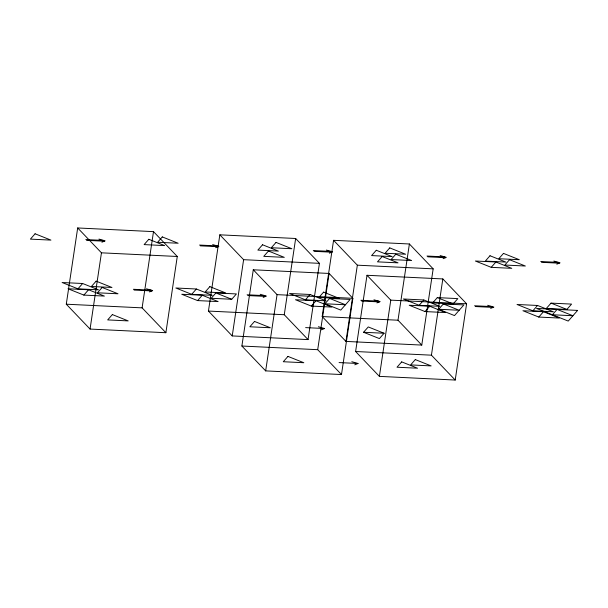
<?xml version="1.0" encoding="UTF-8"?>
<svg xmlns="http://www.w3.org/2000/svg" width="608" height="608" viewBox="0 0 608 608"><rect width="100%" height="100%" fill="white"/><g stroke="black" fill="none" stroke-linecap="round" stroke-linejoin="round"><path stroke-width="0.91" d="M66.28 304.205L77.68 227.962L153.497 231.625L177.278 256.485L165.878 332.72L90.06 329.065L66.28 304.205L142.105 307.861L165.878 332.72M90.06 329.065L101.452 252.822L77.68 227.962M142.105 307.861L153.497 231.625M208.445 311.068L219.838 234.825L295.655 238.488L319.436 263.348L308.043 339.591L232.226 335.928L208.445 311.068L284.263 314.731L308.043 339.591M232.226 335.928L243.618 259.684L219.838 234.825M241.885 346.028L253.278 269.785L329.095 273.448L352.876 298.308L341.483 374.543L265.666 370.888L241.885 346.028L317.703 349.684L341.483 374.543M265.666 370.888L277.058 294.644L253.278 269.785M284.263 314.731L295.655 238.488M322.172 316.555L333.572 240.32L409.389 243.983L433.17 268.842L421.77 345.078L345.952 341.415L322.172 316.555L397.997 320.218L421.77 345.078M317.703 349.684L329.095 273.448M345.952 341.415L357.344 265.179L333.572 240.32M355.612 351.515L367.004 275.28L442.829 278.935L466.602 303.795L455.21 380.038L379.392 376.375L355.612 351.515L431.429 355.178L455.21 380.038M379.392 376.375L390.784 300.139L367.004 275.28M397.997 320.218L409.389 243.983M431.429 355.178L442.829 278.935M77.953 288.838L82.642 283.503L98.473 289.826L77.953 288.838L62.122 282.515L82.642 283.503M83.866 295.093L88.548 289.765L104.378 296.088L83.866 295.093L68.028 288.77L88.548 289.765M191.687 294.325L196.376 288.998L212.207 295.321L191.687 294.325L175.856 288.002L196.376 288.998M197.592 300.588L202.282 295.252L218.112 301.576L197.592 300.588L181.762 294.264L202.282 295.252M215.893 292.95L211.204 298.277L231.724 299.273L236.413 293.938L215.893 292.95L231.724 299.273M305.414 299.82L310.103 294.485L325.934 300.808L305.414 299.82L289.583 293.497L310.103 294.485M311.319 306.075L316.008 300.747L331.839 307.07L311.319 306.075L295.488 299.752L316.008 300.747M324.938 303.772L329.62 298.437L350.14 299.432L340.769 310.095L324.938 303.772L345.458 304.76L329.62 298.437M363.569 332.264L368.258 326.937L384.089 333.252L379.407 338.588L363.569 332.264L384.089 333.252M419.148 305.307L423.829 299.98L439.668 306.303L419.148 305.307L403.309 298.984L423.829 299.98M425.053 311.57L429.734 306.234L445.573 312.558L425.053 311.57L409.222 305.246L429.734 306.234M437.312 297.616L432.63 302.951L453.15 303.939L457.832 298.612L437.312 297.616L453.15 303.939M438.664 309.259L443.354 303.932L463.874 304.92L454.495 315.582L438.664 309.259L459.184 310.255L443.354 303.932M491.226 267.338L495.908 262.01L511.746 268.333L491.226 267.338L475.388 261.022L495.908 262.01M532.874 310.802L537.563 305.467L553.394 311.79L532.874 310.802L517.043 304.479L537.563 305.467M538.779 317.057L543.468 311.729L559.299 318.052L538.779 317.057L522.948 310.741L543.468 311.729M551.046 303.111L546.356 308.438L566.876 309.434L571.566 304.099L551.046 303.111L566.876 309.434M101.893 242.197L105.146 240.874L98.922 239.088M215.62 247.692L218.872 246.362L212.648 244.583M149.446 291.916L152.699 290.594L146.475 288.808M329.354 253.179L332.606 251.856L326.382 250.07M263.18 297.411L266.433 296.081L260.209 294.302M443.08 258.674L446.333 257.344L440.108 255.565M376.907 302.898L380.16 301.576L373.935 299.79M321.336 329.855L324.588 328.533L318.364 326.747M556.806 264.161L560.059 262.838L553.835 261.052M490.641 308.393L493.886 307.063L487.662 305.284M354.776 364.815L358.028 363.485L351.796 361.707M85.819 239.567L103.588 240.426M199.546 245.062L217.314 245.921M313.28 250.549L331.048 251.408M427.006 256.044L444.775 256.903M540.732 261.531L558.509 262.39M86.564 240.35L104.333 241.201M200.29 245.837L218.059 246.696M314.017 251.332L331.793 252.183M427.751 256.819L445.52 257.678M541.477 262.314L559.246 263.173M101.452 252.822L177.278 256.485M243.618 259.684L319.436 263.348M357.344 265.179L433.17 268.842M277.058 294.644L352.876 298.308M390.784 300.139L466.602 303.795M133.372 289.286L151.141 290.145M247.106 294.781L264.875 295.64M360.833 300.268L378.602 301.127M474.567 305.763L492.336 306.622M134.117 290.062L151.886 290.92M247.844 295.556L265.62 296.415M361.578 301.051L379.346 301.902M475.304 306.538L493.08 307.397M305.634 327.613L324.588 328.533M339.066 362.573L358.028 363.485M35.089 233.784L30.4 239.119L50.92 240.107L35.089 233.784M96.125 281.147L91.436 286.474L111.956 287.47L96.125 281.147M102.159 287.455L97.478 292.79L117.998 293.778L102.159 287.455M148.816 239.278L144.126 244.606L164.646 245.602L148.816 239.278M162.298 236.915L157.609 242.25L178.129 243.238L162.298 236.915M112.366 314.579L107.677 319.907L128.197 320.902L112.366 314.579M209.859 286.634L205.17 291.969L225.69 292.957L209.859 286.634M262.542 244.766L257.86 250.101L278.38 251.089L262.542 244.766M268.455 251.028L263.766 256.356L284.286 257.351L268.455 251.028M276.024 242.41L271.343 247.737L291.863 248.733L276.024 242.41M254.532 321.442L249.842 326.777L270.362 327.765L254.532 321.442M323.585 292.129L318.896 297.456L339.416 298.452L323.585 292.129M376.276 250.26L371.587 255.588L392.107 256.584L376.276 250.26M287.964 356.402L283.282 361.73L303.802 362.725L287.964 356.402M382.181 256.515L377.492 261.85L398.012 262.838L382.181 256.515M389.758 247.897L385.069 253.232L405.589 254.22L389.758 247.897M395.793 254.212L391.111 259.54L411.624 260.536L395.793 254.212M490.002 255.748L485.321 261.083L505.841 262.071L490.002 255.748M401.698 361.889L397.009 367.224L417.529 368.212L401.698 361.889M503.485 253.392L498.803 258.719L519.323 259.715L503.485 253.392M415.31 359.586L410.62 364.914L431.14 365.91L415.31 359.586M509.527 259.7L504.838 265.035L525.358 266.023L509.527 259.7M557.08 309.419L552.391 314.754L572.911 315.742L557.08 309.419M577.6 310.414L568.229 321.077L536.56 308.431L577.6 310.414"/></g></svg>
